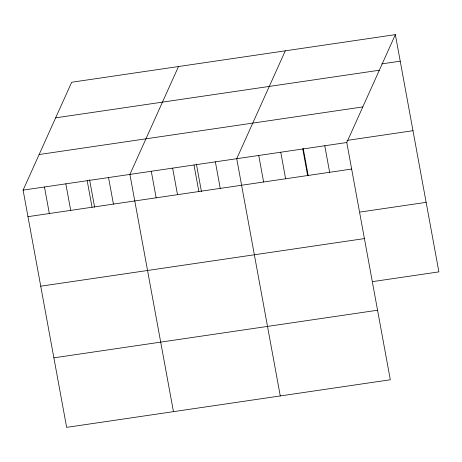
<?xml version="1.0" encoding="UTF-8"?>
<svg xmlns="http://www.w3.org/2000/svg" width="462" height="462" viewBox="0 0 462 462"><rect width="100%" height="100%" fill="white"/><g stroke="black" fill="none" stroke-linecap="round" stroke-linejoin="round"><path stroke-width="0.69" d="M395.357 34.638L346.783 142.515L390.321 379.758L66.644 427.362L23.1 190.125L71.679 82.242L395.357 34.638L438.9 271.875L372.869 281.589M178.494 66.534L129.914 174.417L173.458 411.654M285.308 50.82L236.729 158.703L280.272 395.94M381.768 63.895L400.231 61.18M55.648 117.845L379.331 70.236M39.131 154.527L362.814 106.918M346.962 140.419L412.993 130.706M23.1 190.125L346.783 142.515M27.974 216.666L351.651 169.057M360.106 212.058L426.137 202.344M40.731 286.197L364.414 238.588M53.881 357.836L377.564 310.227M324.774 145.755L329.643 172.297M303.193 148.273L308.246 175.826M302.76 148.989L307.634 175.537M280.752 152.229L285.62 178.771M258.743 155.469L263.611 182.011M215.367 161.844L220.241 188.386M196.379 163.981L201.432 191.534M194.005 164.986L198.874 191.534M172.644 168.133L177.512 194.675M151.276 171.275L156.15 197.817M108.553 177.558L113.421 204.1M89.564 179.695L94.618 207.247M87.191 180.7L92.059 207.242M65.823 183.841L70.698 210.383M44.462 186.983L49.336 213.525"/></g></svg>
